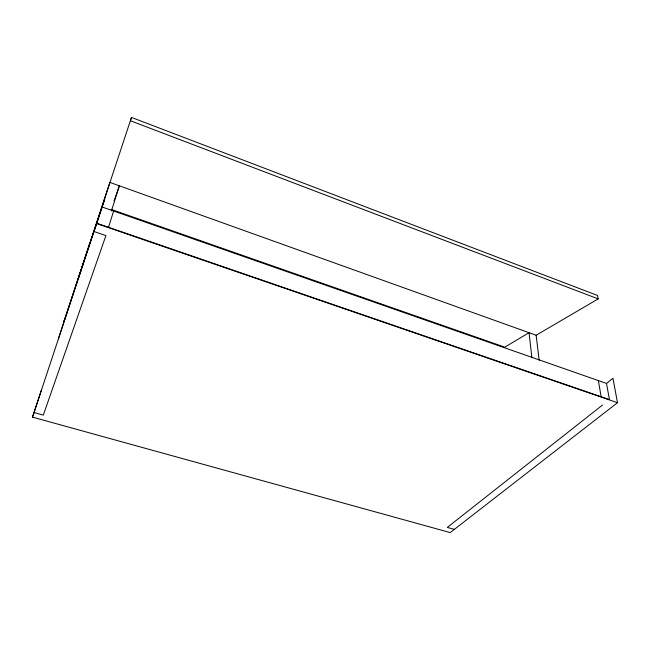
<?xml version="1.0" encoding="UTF-8"?>
<svg xmlns="http://www.w3.org/2000/svg" width="650" height="650" viewBox="0 0 650 650"><rect width="100%" height="100%" fill="white"/><g stroke="black" fill="none" stroke-linecap="round" stroke-linejoin="round"><path stroke-width="0.97" d="M108.526 227.264L113.628 211.031M111.426 210.917L119.372 185.811L114.043 200.866M102.099 207.001L606.531 383.451L612.95 378.243L617.5 402.707L450.206 532.586L32.5 417.129L41.421 390.008M65.032 318.037L63.984 321.23L131.487 117.414L597.553 295.482L598.187 298.902L536.128 335.246L109.907 182.414L78.244 278.939M58.321 339.04L89.375 244.408M131.487 117.414L130.398 120.746L598.187 298.902M32.5 417.129L104.747 199.022L94.055 231.546L105.918 235.592L43.306 415.114L34.028 412.539M602.574 404.991L447.306 527.418L454.35 529.376M96.785 223.226L609.424 399.588L606.531 383.451M96.688 223.608L617.5 402.707M111.053 209.341L504.79 347.173L529.035 332.702L531.903 357.703M598.374 380.599L601.153 396.744M536.128 335.246L539.159 360.23"/></g></svg>
